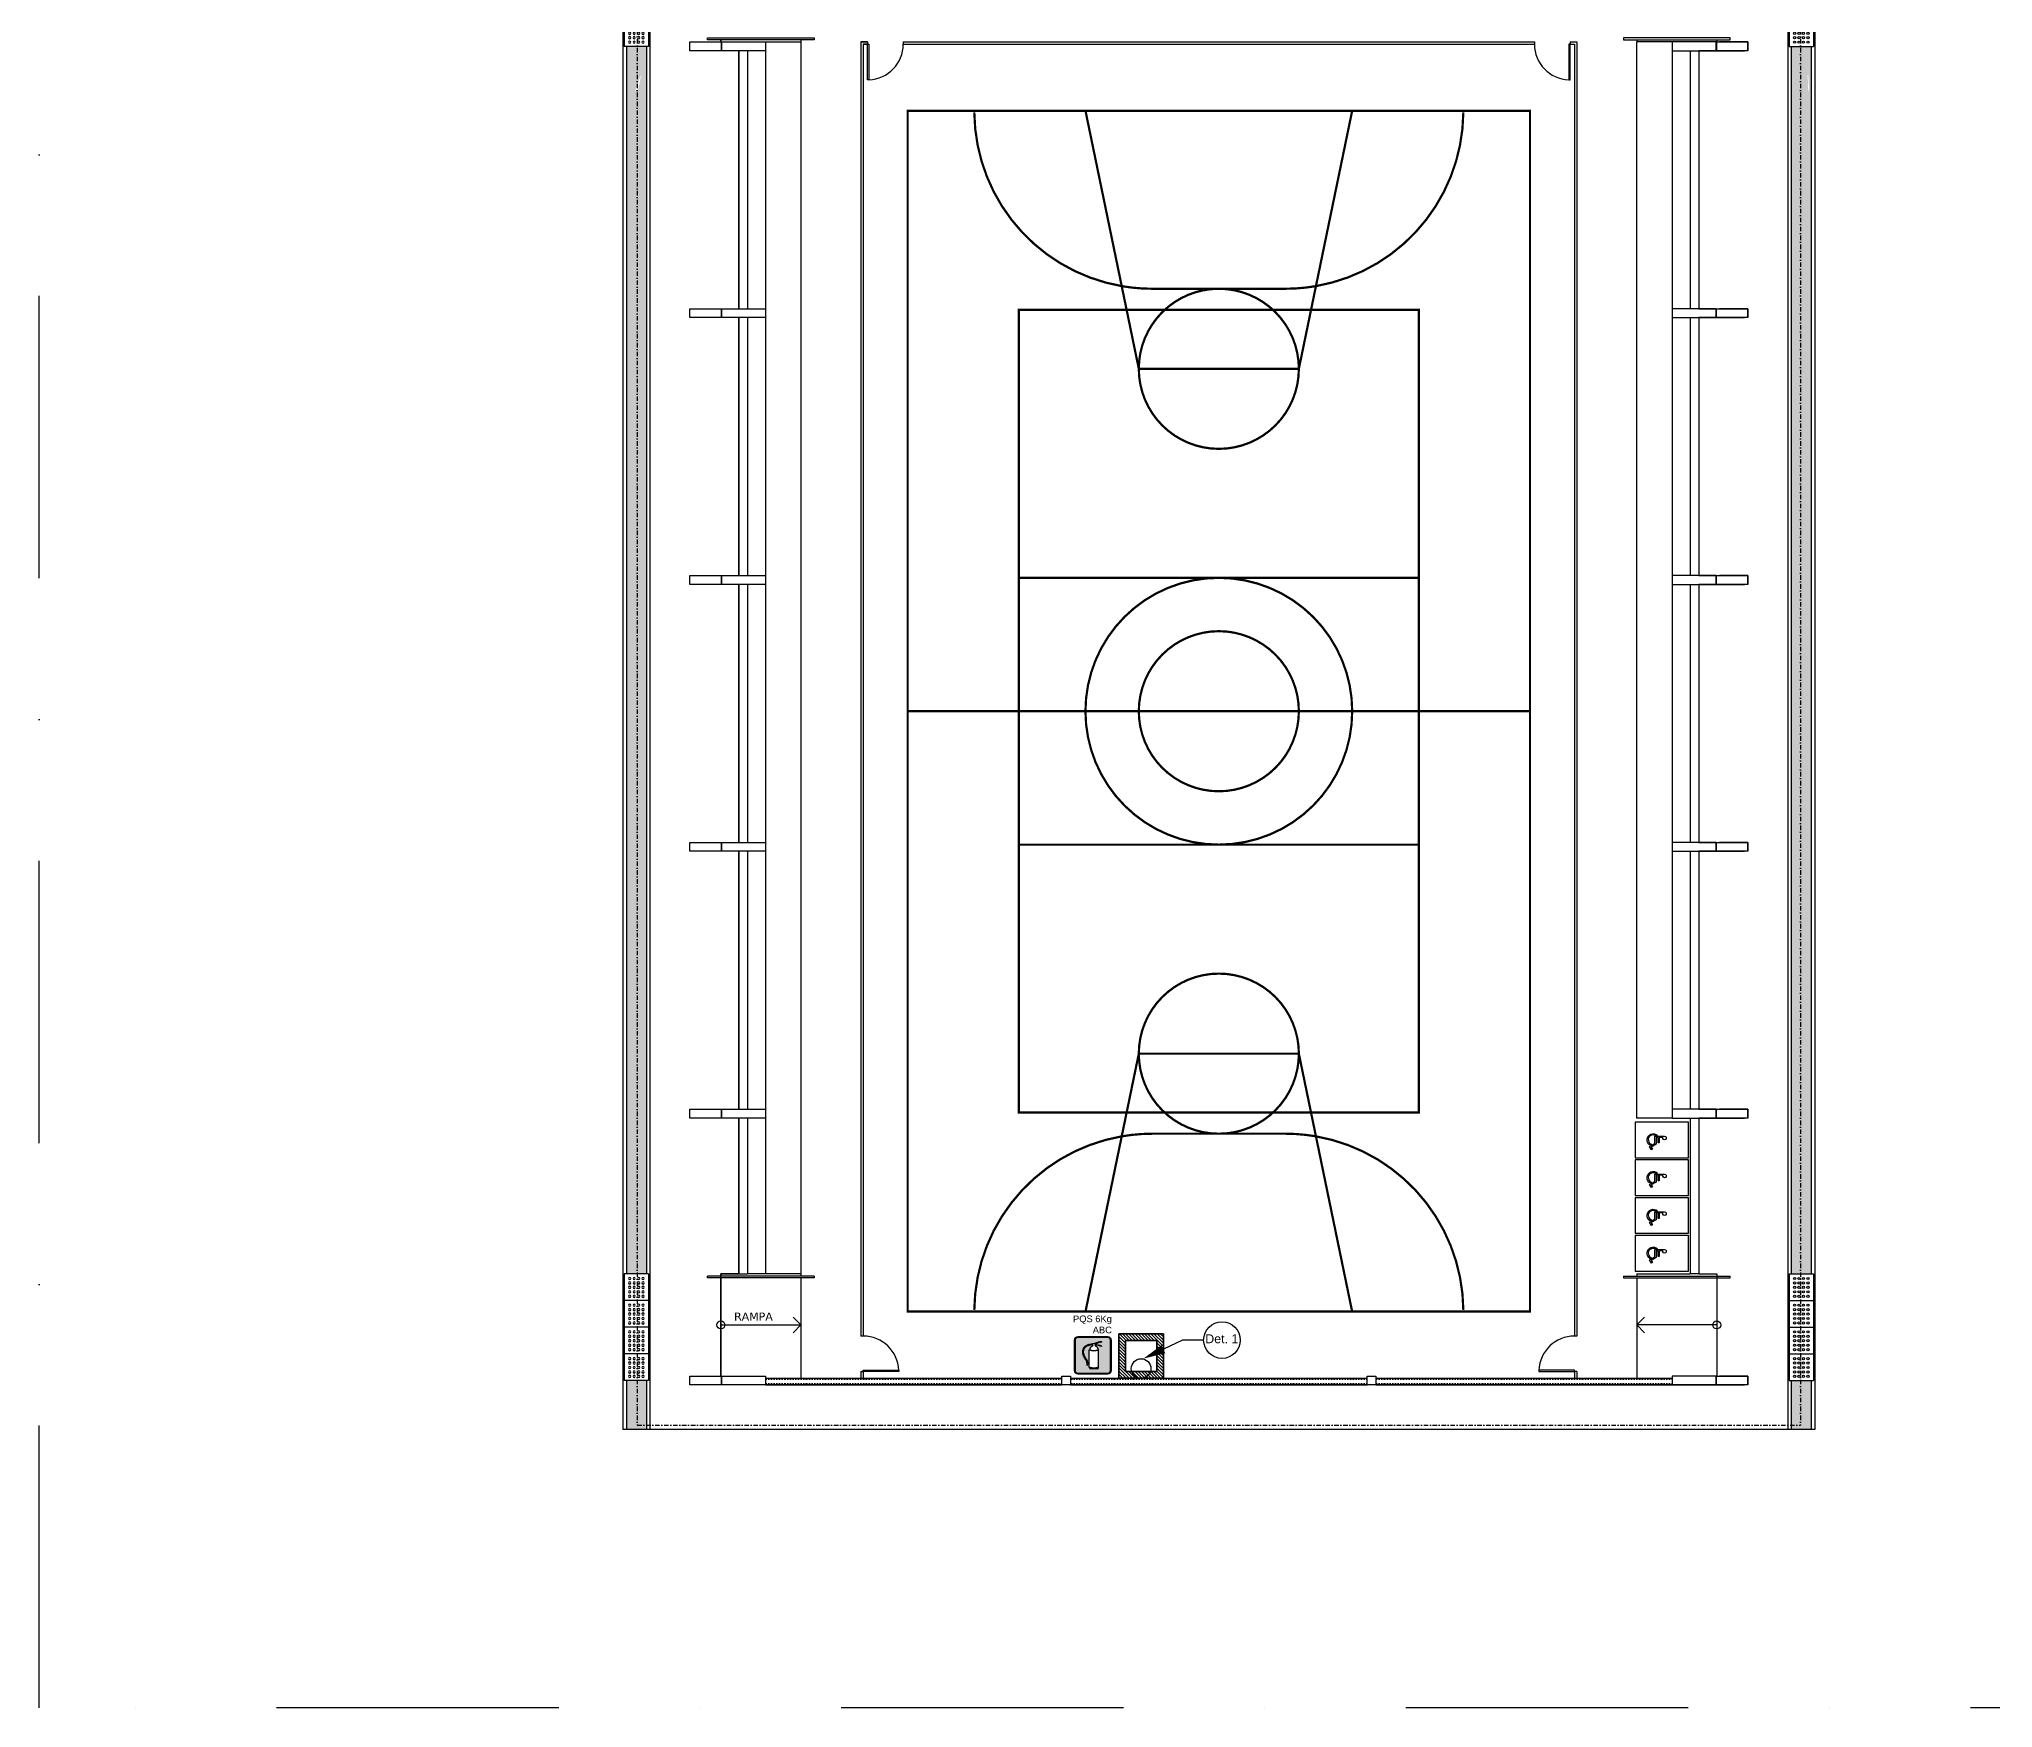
# Model space of a CAD drawing. Header units: centimetres. Extents: x -1927 to 15906, y 300 to 5931.
# Drawn here: x 7117 to 11511, y 300 to 4053 of the extents above; entities that cross this region are included whole.
import ezdxf
from ezdxf.enums import TextEntityAlignment as Align

# ---------------------------------------------------------------- set-up
doc = ezdxf.new("R2010")
doc.units = ezdxf.units.CM
doc.header["$LTSCALE"] = 10
for name, pattern in [('CONTINU', [0]), ('DASHDOT', [25.4, 12.7, -6.35, 0, -6.35]), ('DASHDOTX2', [2, 1, -0.5, 0, -0.5]), ('HIDDEN', [9.525, 6.35, -3.175])]:
    doc.linetypes.add(name, pattern=pattern)
for name, color, linetype in [('AQ-ALV', 251, 'Continuous'), ('ARQ-MOB-VISTA', 1, 'CONTINU'), ('ARQ_ESTRUTURA', 5, 'Continuous'), ('ARQ_REBOCO', 4, 'Continuous'), ('ARQ_VISTA0', 8, 'Continuous'), ('COTA', 1, 'Continuous'), ('ESQUADRIA', 2, 'Continuous'), ('INCENDIO', 5, 'FENCELINE2'), ('PILAR', 5, 'Continuous'), ('PISOS', 8, 'Continuous'), ('PRA', 1, 'Continuous'), ('PROJ COBERTA', 8, 'DASHDOTX2'), ('PROJEÇÃO', 8, 'HIDDEN'), ('TIPO_t20_ILU', 1, 'Continuous'), ('TIPO_t20INC', 1, 'Continuous'), ('TXAMB', 2, 'Continuous'), ('VISTA1', 1, 'Continuous')]:
    doc.layers.add(name, color=color, linetype=linetype)
doc.layers.add('HAT', color=8, linetype='Continuous', lineweight=15)
doc.styles.add('AMB100', font='verdana.ttf')
doc.styles.add('T20', font='arial.ttf', dxfattribs={"height": 0.2})
doc.linetypes.add('FENCELINE2', pattern='A,6.35,-2.54,[132,ltypeshp.shx,S=2.54,R=0,X=-2.54,Y=0],-2.54,25.4', length=36.83)

# ---------------------------------------------------------------- blocks, each defined once
blk = doc.blocks.new('A$C546B36FD')
h = blk.add_hatch()
h.set_pattern_fill('_USER', color=250, scale=5, angle=45, style=0, pattern_type=0)
h.set_pattern_definition([(135, (35.575, -31.72434), (0.03535534, 0.03535534), [])])
h.paths.add_polyline_path([(0, 1), (0, 0), (1, 0), (1, 1)])
h.paths.add_polyline_path([(0.15, 0.85), (0.15, 0.15), (0.85, 0.15), (0.85, 0.85)], flags=16)
at = {"color": 2, "linetype": 'Continuous'}
for points in [[(0, 0), (1, 0), (1, 1), (0, 1)], [(0.15, 0.15), (0.85, 0.15), (0.85, 0.85), (0.15, 0.85)]]:
    blk.add_lwpolyline(points, close=True, dxfattribs=at)
blk = doc.blocks.new('A$C4FD14C5E')
at = {"layer": 'AQ-ALV'}
h = blk.add_hatch(color=10, dxfattribs=at)
h.paths.add_polyline_path([(0.014, 0.531, -0.414214), (0.056, 0.573), (0.531, 0.573, -0.414214), (0.573, 0.531), (0.573, 0.056, -0.414214), (0.531, 0.014), (0.056, 0.014, -0.414214), (0.014, 0.056)])
h.paths.add_polyline_path([(0.435, 0.432, 0.066102), (0.33, 0.455), (0.33, 0.451), (0.326, 0.451, 0.255211), (0.339, 0.437, -0.26601), (0.385, 0.381), (0.385, 0.102, -0.414214), (0.365, 0.083), (0.259, 0.083, -0.414214), (0.239, 0.102), (0.239, 0.381, -0.26601), (0.286, 0.437, 0.255211), (0.299, 0.451), (0.287, 0.451), (0.287, 0.459), (0.268, 0.457), (0.251, 0.454), (0.236, 0.45), (0.222, 0.446), (0.211, 0.441), (0.201, 0.436), (0.192, 0.431), (0.184, 0.426), (0.178, 0.421), (0.172, 0.416), (0.167, 0.412), (0.163, 0.407), (0.16, 0.402), (0.157, 0.398), (0.154, 0.393), (0.152, 0.388), (0.15, 0.383), (0.148, 0.378), (0.147, 0.373), (0.145, 0.367), (0.145, 0.362), (0.144, 0.356), (0.144, 0.35), (0.144, 0.343), (0.144, 0.337), (0.145, 0.33), (0.146, 0.324), (0.148, 0.317), (0.15, 0.31), (0.152, 0.303), (0.154, 0.297), (0.156, 0.291), (0.159, 0.285), (0.162, 0.279), (0.164, 0.273), (0.167, 0.267), (0.17, 0.262), (0.174, 0.257), (0.177, 0.252), (0.18, 0.248), (0.183, 0.244), (0.185, 0.239), (0.188, 0.235), (0.191, 0.232), (0.193, 0.228), (0.195, 0.225), (0.198, 0.221), (0.199, 0.218), (0.201, 0.215), (0.203, 0.211), (0.204, 0.208), (0.205, 0.205), (0.206, 0.201), (0.207, 0.197), (0.208, 0.193), (0.208, 0.189), (0.209, 0.184), (0.21, 0.179), (0.21, 0.174), (0.211, 0.168), (0.211, 0.162), (0.211, 0.156), (0.211, 0.15), (0.211, 0.143, -1), (0.198, 0.143), (0.198, 0.149), (0.198, 0.155), (0.198, 0.161), (0.197, 0.167), (0.197, 0.172), (0.196, 0.178), (0.196, 0.183), (0.195, 0.187), (0.195, 0.191), (0.194, 0.195), (0.193, 0.198), (0.192, 0.201), (0.191, 0.204), (0.19, 0.206), (0.189, 0.209), (0.188, 0.211), (0.186, 0.214), (0.184, 0.217), (0.182, 0.221), (0.18, 0.224), (0.177, 0.228), (0.174, 0.232), (0.172, 0.236), (0.169, 0.241), (0.165, 0.245), (0.162, 0.25), (0.159, 0.255), (0.156, 0.261), (0.153, 0.267), (0.15, 0.273), (0.147, 0.279), (0.144, 0.286), (0.141, 0.292), (0.139, 0.299), (0.137, 0.307), (0.135, 0.314), (0.133, 0.321), (0.132, 0.328), (0.131, 0.335), (0.131, 0.343), (0.131, 0.35), (0.131, 0.357), (0.131, 0.363), (0.132, 0.37), (0.134, 0.376), (0.135, 0.382), (0.137, 0.388), (0.14, 0.394), (0.142, 0.399), (0.145, 0.405), (0.149, 0.41), (0.153, 0.415), (0.158, 0.421), (0.163, 0.426), (0.169, 0.431), (0.177, 0.437), (0.185, 0.442), (0.194, 0.448), (0.205, 0.453), (0.218, 0.458), (0.232, 0.463), (0.248, 0.467), (0.266, 0.47), (0.287, 0.473), (0.287, 0.473), (0.287, 0.481), (0.323, 0.481, -0.086495), (0.435, 0.507, -1), (0.435, 0.5, 0.06701), (0.33, 0.473), (0.33, 0.464, -0.083547), (0.438, 0.438, -1)], flags=16)
at = {"color": 1}
for p, q in [((0, 0.531), (0, 0.056)), ((0.014, 0.531), (0.014, 0.056)), ((0.531, 0.587), (0.056, 0.587)), ((0.531, 0.573), (0.056, 0.573)), ((0.132, 0.37), (0.131, 0.363)), ((0.131, 0.363), (0.131, 0.357)), ((0.131, 0.357), (0.131, 0.35)), ((0.131, 0.35), (0.131, 0.343)), ((0.131, 0.343), (0.131, 0.335)), ((0.131, 0.335), (0.132, 0.328)), ((0.134, 0.376), (0.132, 0.37)), ((0.132, 0.328), (0.133, 0.321)), ((0.133, 0.321), (0.135, 0.314)), ((0.135, 0.382), (0.134, 0.376)), ((0.137, 0.388), (0.135, 0.382)), ((0.135, 0.314), (0.137, 0.307)), ((0.14, 0.394), (0.137, 0.388)), ((0.142, 0.399), (0.14, 0.394)), ((0.145, 0.405), (0.142, 0.399)), ((0.145, 0.362), (0.144, 0.356)), ((0.144, 0.356), (0.144, 0.35)), ((0.144, 0.35), (0.144, 0.343)), ((0.144, 0.343), (0.144, 0.337)), ((0.144, 0.337), (0.145, 0.33)), ((0.149, 0.41), (0.145, 0.405)), ((0.147, 0.373), (0.145, 0.367)), ((0.145, 0.367), (0.145, 0.362)), ((0.145, 0.33), (0.146, 0.324)), ((0.146, 0.324), (0.148, 0.317)), ((0.148, 0.378), (0.147, 0.373)), ((0.15, 0.383), (0.148, 0.378)), ((0.148, 0.317), (0.15, 0.31)), ((0.153, 0.415), (0.149, 0.41)), ((0.152, 0.388), (0.15, 0.383)), ((0.15, 0.31), (0.152, 0.303)), ((0.154, 0.393), (0.152, 0.388)), ((0.158, 0.421), (0.153, 0.415)), ((0.157, 0.398), (0.154, 0.393)), ((0.16, 0.402), (0.157, 0.398)), ((0.163, 0.426), (0.158, 0.421)), ((0.163, 0.407), (0.16, 0.402)), ((0.169, 0.431), (0.163, 0.426)), ((0.167, 0.412), (0.163, 0.407)), ((0.172, 0.416), (0.167, 0.412)), ((0.177, 0.437), (0.169, 0.431)), ((0.178, 0.421), (0.172, 0.416)), ((0.185, 0.442), (0.177, 0.437)), ((0.184, 0.426), (0.178, 0.421)), ((0.192, 0.431), (0.184, 0.426)), ((0.194, 0.448), (0.185, 0.442)), ((0.201, 0.436), (0.192, 0.431)), ((0.205, 0.453), (0.194, 0.448)), ((0.211, 0.441), (0.201, 0.436)), ((0.218, 0.458), (0.205, 0.453)), ((0.222, 0.446), (0.211, 0.441)), ((0.232, 0.463), (0.218, 0.458)), ((0.236, 0.45), (0.222, 0.446)), ((0.248, 0.467), (0.232, 0.463)), ((0.251, 0.454), (0.236, 0.45)), ((0.239, 0.102), (0.239, 0.381)), ((0.266, 0.47), (0.248, 0.467)), ((0.268, 0.457), (0.251, 0.454)), ((0.287, 0.473), (0.266, 0.47)), ((0.287, 0.459), (0.268, 0.457)), ((0.287, 0.481), (0.323, 0.481)), ((0.287, 0.451), (0.287, 0.481)), ((0.299, 0.451), (0.287, 0.451)), ((0.33, 0.451), (0.326, 0.451)), ((0.33, 0.473), (0.33, 0.464)), ((0.33, 0.455), (0.33, 0.451)), ((0.385, 0.102), (0.385, 0.381)), ((0.573, 0.056), (0.573, 0.531)), ((0.587, 0.056), (0.587, 0.531)), ((0.056, 0.014), (0.531, 0.014)), ((0.137, 0.307), (0.139, 0.299)), ((0.139, 0.299), (0.141, 0.292)), ((0.141, 0.292), (0.144, 0.286)), ((0.144, 0.286), (0.147, 0.279)), ((0.147, 0.279), (0.15, 0.273)), ((0.15, 0.273), (0.153, 0.267)), ((0.152, 0.303), (0.154, 0.297)), ((0.153, 0.267), (0.156, 0.261)), ((0.154, 0.297), (0.156, 0.291)), ((0.156, 0.291), (0.159, 0.285)), ((0.156, 0.261), (0.159, 0.255)), ((0.159, 0.285), (0.162, 0.279)), ((0.159, 0.255), (0.162, 0.25)), ((0.162, 0.279), (0.164, 0.273)), ((0.162, 0.25), (0.165, 0.245)), ((0.164, 0.273), (0.167, 0.267)), ((0.165, 0.245), (0.169, 0.241)), ((0.167, 0.267), (0.17, 0.262)), ((0.169, 0.241), (0.172, 0.236)), ((0.17, 0.262), (0.174, 0.257)), ((0.172, 0.236), (0.174, 0.232)), ((0.174, 0.257), (0.177, 0.252)), ((0.174, 0.232), (0.177, 0.228)), ((0.177, 0.252), (0.18, 0.248)), ((0.177, 0.228), (0.18, 0.224)), ((0.18, 0.248), (0.183, 0.244)), ((0.18, 0.224), (0.182, 0.221)), ((0.182, 0.221), (0.184, 0.217)), ((0.183, 0.244), (0.185, 0.239)), ((0.184, 0.217), (0.186, 0.214)), ((0.185, 0.239), (0.188, 0.235)), ((0.186, 0.214), (0.188, 0.211)), ((0.188, 0.235), (0.191, 0.232)), ((0.188, 0.211), (0.189, 0.209)), ((0.189, 0.209), (0.19, 0.206)), ((0.19, 0.206), (0.191, 0.204)), ((0.191, 0.232), (0.193, 0.228)), ((0.191, 0.204), (0.192, 0.201)), ((0.192, 0.201), (0.193, 0.198)), ((0.193, 0.228), (0.195, 0.225)), ((0.193, 0.198), (0.194, 0.195)), ((0.194, 0.195), (0.195, 0.191)), ((0.195, 0.225), (0.198, 0.221)), ((0.195, 0.191), (0.195, 0.187)), ((0.195, 0.187), (0.196, 0.183)), ((0.196, 0.183), (0.196, 0.178)), ((0.196, 0.178), (0.197, 0.172)), ((0.197, 0.172), (0.197, 0.167)), ((0.197, 0.167), (0.198, 0.161)), ((0.198, 0.221), (0.199, 0.218)), ((0.198, 0.161), (0.198, 0.155)), ((0.198, 0.155), (0.198, 0.149)), ((0.198, 0.149), (0.198, 0.143)), ((0.199, 0.218), (0.201, 0.215)), ((0.201, 0.215), (0.203, 0.211)), ((0.203, 0.211), (0.204, 0.208)), ((0.204, 0.208), (0.205, 0.205)), ((0.205, 0.205), (0.206, 0.201)), ((0.206, 0.201), (0.207, 0.197)), ((0.207, 0.197), (0.208, 0.193)), ((0.208, 0.193), (0.208, 0.189)), ((0.208, 0.189), (0.209, 0.184)), ((0.209, 0.184), (0.21, 0.179)), ((0.21, 0.179), (0.21, 0.174)), ((0.21, 0.174), (0.211, 0.168)), ((0.211, 0.168), (0.211, 0.162)), ((0.211, 0.162), (0.211, 0.156)), ((0.211, 0.156), (0.211, 0.15)), ((0.211, 0.15), (0.211, 0.143)), ((0.259, 0.083), (0.365, 0.083)), ((0.056, 0), (0.531, 0))]:
    blk.add_line(p, q, dxfattribs=at)
at = {"color": 1, "linetype": 'Continuous'}
blk.add_line((0.287, 0.473), (0.287, 0.473), dxfattribs=at)
at = {"color": 1}
for centre, radius, start, end in [((0.056, 0.531), 0.0559, 90, 180), ((0.056, 0.531), 0.0419, 90, 180), ((0.312, 0.368), 0.0735, 110.4418, 170.0269), ((0.312, 0.535), 0.171, 244.7247, 295.2753), ((0.312, 0.535), 0.164, 244.2048, 295.7952), ((0.279, 0.456), 0.0199, 290.4418, 347.7095), ((0.455, 0.173), 0.335, 93.4798, 113.2537), ((0.346, 0.456), 0.0199, 192.2905, 249.5582), ((0.485, 0.094), 0.409, 96.9533, 112.2879), ((0.305, 0.13), 0.335, 66.7612, 85.8644), ((0.297, 0.047), 0.409, 70.2347, 85.362), ((0.313, 0.368), 0.0735, 9.9731, 69.5582), ((0.435, 0.504), 0.00332, 273.4798, 93.4798), ((0.436, 0.435), 0.00332, 246.7612, 66.7612), ((0.531, 0.531), 0.0559, 0, 90), ((0.531, 0.531), 0.0419, 0, 90), ((0.056, 0.056), 0.0559, 180, 270), ((0.056, 0.056), 0.0419, 180, 270), ((0.205, 0.143), 0.00663, 180.503, 0.503), ((0.312, 0.266), 0.171, 244.7247, 295.2753), ((0.259, 0.102), 0.0199, 180, 270), ((0.365, 0.102), 0.0199, 270, 0), ((0.531, 0.056), 0.0559, 270, 0), ((0.531, 0.056), 0.0419, 270, 360)]:
    blk.add_arc(centre, radius, start, end, dxfattribs=at)
blk = doc.blocks.new('GRELHA CONCRETO')
at = {"layer": 'PISOS'}
for centre in [(0, 0), (0.1, 0), (0.2, 0), (0.3, 0), (0.4, 0), (0, -0.1), (0, -0.2), (0, -0.3), (0.1, -0.1), (0.1, -0.2), (0.1, -0.3), (0.2, -0.1), (0.2, -0.2), (0.2, -0.3), (0.3, -0.1), (0.3, -0.2), (0.3, -0.3), (0.4, -0.1), (0.4, -0.2), (0.4, -0.3)]:
    blk.add_circle(centre, 0.025, dxfattribs=at)
blk = doc.blocks.new('CADEIRANTE')
at = {"color": 0}
for points in [[(0.17, 1.06), (0.17, 0.84, 1.067989), (1.1, 0.47), (1.18, 0.33, -1.151299)], [(0.94, 1.12), (0.37, 1.12), (0.37, 0.92), (1.07, 0.92), (1.36, 0.42), (1.57, 0.55), (1.64, 0.44), (1.31, 0.25), (1, 0.79), (0.25, 0.79), (0.25, 1.79, -3.146264), (0.37, 1.61), (0.37, 1.22), (0.94, 1.22)]]:
    blk.add_lwpolyline(points, format="xyb", close=True, dxfattribs=at)
blk = doc.blocks.new('QCOB_VEST')
at = {"layer": 'HAT'}
h = blk.add_hatch(dxfattribs=at)
h.set_pattern_fill('GRAVEL,_O', color=251, scale=20, double=1)
h.set_pattern_definition([(131.9872, (-9023.6257, -704.9634), (-159.99996464, 180.00002683), [2.69072, -266.38176]), (175.0303, (-9025.4257, -702.96335), (240.00002103, -19.99982614), [4.61736, -457.1185]), (227.4896, (-9030.0257, -702.5634), (199.99981437, 220.00017348), [3.25576, -322.32064]), (92.7263, (-9037.8257, -697.56335), (19.999920355, -400.0000059), [4.20476, -416.27116]), (67.1663, (-9038.0257, -693.36335), (-100.00019811, -239.999928236), [4.1231, -408.18746]), (2.7263, (-9036.4257, -689.56335), (-400.0000059, -19.999920355), [4.20476, -416.27116]), (322.3058, (-9032.22574, -689.36335), (-260.00014691, 199.999808103), [5.56058, -550.49698]), (287.7447, (-9027.8257, -692.76335), (140.000215254, -439.999924625), [5.24976, -519.72642]), (238.5704, (-9026.2257, -697.76335), (-160.00016468, -259.99990073), [4.219, -417.68146]), (184.7636, (-9028.4257, -701.3634), (220.00001893, 19.99983065), [4.81664, -236.01526]), (137.6026, (-9033.22574, -701.76335), (-240.00014702, 219.99984164), [6.22896, -616.6675]), (221.1859, (-9018.0257, -697.3634), (-140.00005894, -119.99994627), [2.12602, -210.47688]), (188.5308, (-9019.6257, -698.7634), (259.9999657, 40.0001582), [4.04474, -400.43022]), (135, (-9023.626, -699.363), (-2e-15, 20.000006), [2.82842, -25.45584]), (156.8014, (-9025.0257, -701.7634), (99.9999946, -40.0000265), [1.52316, -150.7923]), (68.1986, (-9026.4257, -701.1634), (-19.9999982, -60.0000055), [2.15406, -105.54924]), (329.0362, (-9025.6257, -699.1634), (59.9999604, -40.0000497), [3.49858, -113.12046]), (198.4349, (-9022.626, -700.9634), (40.0000087, 19.999968), [2.52982, -60.71574]), (343.6105, (-9038.0257, -701.1634), (200.00004397, -59.9998542), [3.544, -350.8569]), (289.6538, (-9034.6257, -702.1634), (-79.99990495, 220.00004271), [2.97322, -294.34816]), (66.8014, (-9022.6257, -704.9634), (-40.0000265, -99.9999946), [3.0463, -149.26916]), (16.3895, (-9021.4257, -702.1634), (-200.00004397, -59.9998542), [3.544, -350.8569]), (20.556, (-9038.0257, -688.7634), (-100.0000369, -39.99991993), [3.4176, -167.46248]), (65.2249, (-9034.8257, -687.5634), (-99.99984378, -220.00006844), [2.86356, -283.49286]), (293.1986, (-9022.4257, -684.9634), (40.0000265, -99.9999946), [3.0463, -149.26916]), (342.646, (-9021.2257, -687.7634), (-260.00004038, 79.99989005), [3.35262, -331.90848]), (290.556, (-9032.2257, -684.9634), (-39.99991993, 100.0000369), [1.7088, -169.17128]), (258.6901, (-9023.6257, -684.9634), (-19.9999526, -80.000015), [1.0198, -100.96058]), (194.0362, (-9023.8257, -685.9634), (60.000011, 19.9999611), [4.1231, -78.339]), (173.991, (-9027.8257, -686.9634), (199.99999502, -19.99998635), [3.821, -378.27846]), (56.3099, (-9025.626, -697.3634), (-20.0000267, -39.9999912), [2.88444, -69.22658]), (6.8428, (-9024.0257, -694.96335), (339.99998731, 40.00015996), [5.03588, -498.55126]), (299.0546, (-9019.0257, -694.3634), (-80.00000054, 140.0000077), [2.05912, -203.85348]), (270, (-9018.026, -696.163), (-20, -20), [1.2, -18.8]), (239.7436, (-9028.2257, -687.5634), (79.99989774, 140.00004912), [2.77848, -275.0704]), (311.9872, (-9029.6257, -689.9634), (159.99996464, -180.00002683), [5.38144, -263.69104]), (0, (-9026.026, -693.963), (20, -20), [5.2, -14.8]), (34.6952, (-9020.8257, -693.9634), (-199.99988518, -140.00017219), [3.16228, -313.06548]), (105.9454, (-9018.2257, -692.1634), (-19.9999978, 80.0000025), [2.91204, -142.69016]), (152.354, (-9019.0257, -689.36335), (-379.999916144, 200.000154263), [4.7413, -469.38948]), (184.5739, (-9023.2257, -687.16335), (-260.000011166, -19.999896023), [5.01598, -496.58148])])
h.paths.add_polyline_path([(-2058.8, 1308), (-2058.8, 1287.5), (-2195, 1287.5), (-2195, 1308)], flags=17)
h.paths.add_polyline_path([(-2058.8, 1332.5), (-2058.8, 1308), (-2195, 1308), (-2195, 1287.5), (-2205, 1287.5), (-2205, 1332.5)])
h.paths.add_polyline_path([(-1960.1, 1308), (-1960.1, 1287.5), (-2058.8, 1287.5), (-2058.8, 1308)])
h.paths.add_polyline_path([(-1960.1, 1332.5), (-1960.1, 1308), (-2058.8, 1308), (-2058.8, 1332.5)])
h.paths.add_polyline_path([(-1735, 1308), (-1735, 1287.5), (-1960.1, 1287.5), (-1960.1, 1308)])
h.paths.add_polyline_path([(-1735, 1332.5), (-1735, 1308), (-1960.1, 1308), (-1960.1, 1332.5)])
h.paths.add_polyline_path([(-1354.2, 1308), (-1354.2, 1287.5), (-1495, 1287.5), (-1495, 1308)])
h.paths.add_polyline_path([(-1354.2, 1332.5), (-1354.2, 1308), (-1495, 1308), (-1495, 1332.5)])
h.paths.add_polyline_path([(1265, 1308), (1265, 1287.5), (-1354.2, 1287.5), (-1354.2, 1308)])
h.paths.add_polyline_path([(1265, 1332.5), (1265, 1308), (-1354.2, 1308), (-1354.2, 1332.5)])
h.paths.add_polyline_path([(1605, 1308), (1605, 1287.5), (1505, 1287.5), (1505, 1308)], flags=17)
h.paths.add_polyline_path([(1615, 1332.5), (1615, 1287.5), (1605, 1287.5), (1605, 1308), (1505, 1308), (1505, 1332.5)])
h.paths.add_polyline_path([(-1393.2, 1327.8), (-1396.1, 1325.7), (-1431.2, 1324.5), (-1431.3, 1325.9)], flags=16)
h = blk.add_hatch(dxfattribs=at)
h.set_pattern_fill('GRAVEL,_O', color=251, scale=20, double=1)
h.set_pattern_definition([(228.0128, (-9023.6257, 704.9634), (-159.99996464, -180.00002683), [2.69072, -266.38176]), (184.9697, (-9025.4257, 702.96335), (240.00002103, 19.99982614), [4.61736, -457.1185]), (132.5104, (-9030.0257, 702.5634), (199.99981437, -220.00017348), [3.25576, -322.32064]), (267.2737, (-9037.8257, 697.56335), (19.999920355, 400.0000059), [4.20476, -416.27116]), (292.8337, (-9038.0257, 693.36335), (-100.00019811, 239.999928236), [4.1231, -408.18746]), (357.2737, (-9036.4257, 689.56335), (-400.0000059, 19.999920355), [4.20476, -416.27116]), (37.6942, (-9032.22574, 689.36335), (-260.00014691, -199.999808103), [5.56058, -550.49698]), (72.2553, (-9027.8257, 692.76335), (140.000215254, 439.999924625), [5.24976, -519.72642]), (121.4296, (-9026.2257, 697.76335), (-160.00016468, 259.99990073), [4.219, -417.68146]), (175.2364, (-9028.4257, 701.3634), (220.00001893, -19.99983065), [4.81664, -236.01526]), (222.3974, (-9033.22574, 701.76335), (-240.00014702, -219.99984164), [6.22896, -616.6675]), (138.8141, (-9018.0257, 697.3634), (-140.00005894, 119.99994627), [2.12602, -210.47688]), (171.4692, (-9019.6257, 698.7634), (259.9999657, -40.0001582), [4.04474, -400.43022]), (225, (-9023.626, 699.363), (-2e-15, -20.000006), [2.82842, -25.45584]), (203.1986, (-9025.0257, 701.7634), (99.9999946, 40.0000265), [1.52316, -150.7923]), (291.8014, (-9026.4257, 701.1634), (-19.9999982, 60.0000055), [2.15406, -105.54924]), (30.9638, (-9025.6257, 699.1634), (59.9999604, 40.0000497), [3.49858, -113.12046]), (161.5651, (-9022.626, 700.9634), (40.0000087, -19.999968), [2.52982, -60.71574]), (16.3895, (-9038.0257, 701.1634), (200.00004397, 59.9998542), [3.544, -350.8569]), (70.3462, (-9034.6257, 702.1634), (-79.99990495, -220.00004271), [2.97322, -294.34816]), (293.1986, (-9022.6257, 704.9634), (-40.0000265, 99.9999946), [3.0463, -149.26916]), (343.6105, (-9021.4257, 702.1634), (-200.00004397, 59.9998542), [3.544, -350.8569]), (339.444, (-9038.0257, 688.7634), (-100.0000369, 39.99991993), [3.4176, -167.46248]), (294.7751, (-9034.8257, 687.5634), (-99.99984378, 220.00006844), [2.86356, -283.49286]), (66.8014, (-9022.4257, 684.9634), (40.0000265, 99.9999946), [3.0463, -149.26916]), (17.354, (-9021.2257, 687.7634), (-260.00004038, -79.99989005), [3.35262, -331.90848]), (69.444, (-9032.2257, 684.9634), (-39.99991993, -100.0000369), [1.7088, -169.17128]), (101.3099, (-9023.6257, 684.9634), (-19.9999526, 80.000015), [1.0198, -100.96058]), (165.9638, (-9023.8257, 685.9634), (60.000011, -19.9999611), [4.1231, -78.339]), (186.009, (-9027.8257, 686.9634), (199.99999502, 19.99998635), [3.821, -378.27846]), (303.6901, (-9025.626, 697.3634), (-20.0000267, 39.9999912), [2.88444, -69.22658]), (353.1572, (-9024.0257, 694.96335), (339.99998731, -40.00015996), [5.03588, -498.55126]), (60.9454, (-9019.0257, 694.3634), (-80.00000054, -140.0000077), [2.05912, -203.85348]), (90, (-9018.026, 696.163), (-20, 20), [1.2, -18.8]), (120.2564, (-9028.2257, 687.5634), (79.99989774, -140.00004912), [2.77848, -275.0704]), (48.0128, (-9029.6257, 689.9634), (159.99996464, 180.00002683), [5.38144, -263.69104]), (0, (-9026.026, 693.963), (20, 20), [5.2, -14.8]), (325.3048, (-9020.8257, 693.9634), (-199.99988518, 140.00017219), [3.16228, -313.06548]), (254.0546, (-9018.2257, 692.1634), (-19.9999978, -80.0000025), [2.91204, -142.69016]), (207.646, (-9019.0257, 689.36335), (-379.999916144, -200.000154263), [4.7413, -469.38948]), (175.4261, (-9023.2257, 687.16335), (-260.000011166, 19.999896023), [5.01598, -496.58148])])
h.paths.add_polyline_path([(-2058.8, -1308), (-2058.8, -1287.5), (-2195, -1287.5), (-2195, -1308)], flags=17)
h.paths.add_polyline_path([(-2058.8, -1332.5), (-2058.8, -1308), (-2195, -1308), (-2195, -1287.5), (-2205, -1287.5), (-2205, -1332.5)])
h.paths.add_polyline_path([(-1960.1, -1308), (-1960.1, -1287.5), (-2058.8, -1287.5), (-2058.8, -1308)])
h.paths.add_polyline_path([(-1960.1, -1332.5), (-1960.1, -1308), (-2058.8, -1308), (-2058.8, -1332.5)])
h.paths.add_polyline_path([(-1735, -1308), (-1735, -1287.5), (-1960.1, -1287.5), (-1960.1, -1308)])
h.paths.add_polyline_path([(-1735, -1332.5), (-1735, -1308), (-1960.1, -1308), (-1960.1, -1332.5)])
h.paths.add_polyline_path([(-1354.2, -1308), (-1354.2, -1287.5), (-1495, -1287.5), (-1495, -1308)])
h.paths.add_polyline_path([(-1354.2, -1332.5), (-1354.2, -1308), (-1495, -1308), (-1495, -1332.5)])
h.paths.add_polyline_path([(1265, -1308), (1265, -1287.5), (-1354.2, -1287.5), (-1354.2, -1308)])
h.paths.add_polyline_path([(1265, -1332.5), (1265, -1308), (-1354.2, -1308), (-1354.2, -1332.5)])
h.paths.add_polyline_path([(1605, -1308), (1605, -1287.5), (1505, -1287.5), (1505, -1308)], flags=16)
h.paths.add_polyline_path([(1615, -1332.5), (1615, -1287.5), (1605, -1287.5), (1605, -1308), (1505, -1308), (1505, -1332.5)])
h.paths.add_polyline_path([(-1395.2, -1312.7), (-1399.7, -1305.5), (-1429.8, -1299.6), (-1432.9, -1299.1)])
at = {"layer": 'ARQ-MOB-VISTA', "color": 251}
for points in [[(923.9, 1056.2), (923.9, 936.2), (1003.9, 936.2), (1003.9, 1056.2)], [(1008.9, 1056.2), (1008.9, 936.2), (1088.9, 936.2), (1088.9, 1056.2)], [(1093.9, 1056.2), (1093.9, 936.2), (1173.9, 936.2), (1173.9, 1056.2)], [(1178.9, 1056.2), (1178.9, 936.2), (1258.9, 936.2), (1258.9, 1056.2)]]:
    blk.add_lwpolyline(points, close=True, dxfattribs=at)
at = {"layer": 'ARQ_ESTRUTURA', "color": 251, "ltscale": 10}
for points in [[(-1505, 1020), (-1485, 1020), (-1485, 1119), (-1505, 1119)], [(-905, 1020), (-885, 1020), (-885, 1119), (-905, 1119)], [(-305, 1020), (-285, 1020), (-285, 1119), (-305, 1119)], [(295, 1020), (315, 1020), (315, 1119), (295, 1119)], [(895, 1020), (915, 1020), (915, 1119), (895, 1119)], [(1495, 1020), (1515, 1020), (1515, 1119), (1495, 1119)], [(-1505, -1020), (-1485, -1020), (-1485, -1119), (-1505, -1119)], [(-905, -1020), (-885, -1020), (-885, -1119), (-905, -1119)], [(-305, -1020), (-285, -1020), (-285, -1119), (-305, -1119)], [(295, -1020), (315, -1020), (315, -1119), (295, -1119)], [(895, -1020), (915, -1020), (915, -1119), (895, -1119)], [(1495, -1020), (1515, -1020), (1515, -1119), (1495, -1119)]]:
    blk.add_lwpolyline(points, close=True, dxfattribs=at)
at = {"layer": 'ARQ_REBOCO', "color": 251, "ltscale": 10}
for p, q in [((1500, 353.3), (1500, 1020)), ((1515, 353.3), (1515, 1020)), ((1500, -333.3), (1500, 333.3)), ((1515, -333.3), (1515, 333.3)), ((1500, -1020), (1500, -353.3)), ((1515, -1020), (1515, -353.3))]:
    blk.add_line(p, q, dxfattribs=at)
at = {"layer": 'ARQ_VISTA0', "color": 251}
for p, q in [((1270, 910), (1270, 1150)), ((1274, 1150), (1270, 1150)), ((1274, 910), (1274, 1150)), ((-1485, 1080), (-905, 1080)), ((-1485, 1060), (-905, 1060)), ((-885, 1080), (-305, 1080)), ((-885, 1060), (-305, 1060)), ((-285, 1080), (295, 1080)), ((-285, 1060), (295, 1060)), ((315, 1080), (895, 1080)), ((315, 1060), (895, 1060)), ((915, 1080), (1265, 1080)), ((915, 1060), (1265, 1060)), ((1265, 1080), (1265, 1060)), ((1270, 910), (1274, 910)), ((1270, -910), (1274, -910)), ((1270, -910), (1270, -1150)), ((1274, -910), (1274, -1150)), ((-1485, -1060), (-905, -1060)), ((-1485, -1080), (-905, -1080)), ((-885, -1060), (-305, -1060)), ((-885, -1080), (-305, -1080)), ((-285, -1060), (295, -1060)), ((-285, -1080), (295, -1080)), ((315, -1060), (895, -1060)), ((315, -1080), (895, -1080)), ((915, -1060), (1265, -1060)), ((915, -1080), (1265, -1080)), ((1265, -1080), (1265, -1060)), ((1274, -1150), (1270, -1150))]:
    blk.add_line(p, q, dxfattribs=at)
for points in [[(-1514, 910), (-1510, 910), (-1510, 1150), (-1514, 1150)], [(-1514, -910), (-1510, -910), (-1510, -1150), (-1514, -1150)]]:
    blk.add_lwpolyline(points, close=True, dxfattribs=at)
at = {"layer": 'COTA', "color": 251}
blk.add_line((-1505, 1020), (-1505, 940), dxfattribs=at)
at = {"layer": 'ESQUADRIA', "color": 251}
for points in [[(1485, 800), (1482, 800), (1482, 720), (1485, 720)], [(-1500, 790), (-1500, 787), (-1420, 787), (-1420, 790)], [(1485, -800), (1482, -800), (1482, -720), (1485, -720)], [(-1500, -790), (-1500, -787), (-1420, -787), (-1420, -790)]]:
    blk.add_lwpolyline(points, close=True, dxfattribs=at)
for centre, start, end in [((1485, 800), 180, 267.8524), ((-1500, 790), 270, 357.8524), ((-1500, -790), 2.1476, 90), ((1485, -800), 92.1476, 180)]:
    blk.add_arc(centre, 80.1, start, end, dxfattribs=at)
at = {"layer": 'HAT', "color": 251}
for points in [[(-2205, 1340.5), (1615, 1340.5), (1615, -1340.5), (-2205, -1340.5)], [(-1505, 1190), (-1505, 1120), (-1485, 1120), (-1485, 1190)], [(-905, 1190), (-905, 1119), (-885, 1119), (-885, 1190)], [(-285, 1190), (-305, 1190), (-305, 1119), (-285, 1119)], [(-2205, -1279.5), (-2205, -1340.5), (1615, -1340.5), (1615, -1279.5)]]:
    blk.add_lwpolyline(points, close=True, dxfattribs=at)
at = {"layer": 'PILAR', "color": 251}
for points in [[(1515, 333.3), (1495, 333.3), (1495, 353.3), (1515, 353.3)], [(1515, -353.3), (1495, -353.3), (1495, -333.3), (1515, -333.3)]]:
    blk.add_lwpolyline(points, close=True, dxfattribs=at)
at = {"layer": 'PISOS', "color": 251}
for p, q in [((-2205, 1340.5), (1615, 1340.5)), ((-1735, 1337.5), (-1495, 1337.5)), ((-1495, 1282.5), (-1495, 1337.5)), ((-1495, 1332.5), (1265.1, 1332.5)), ((1265.1, 1282.5), (1265.1, 1337.5)), ((1265.1, 1337.5), (1505.1, 1337.5)), ((1265.1, 1287.5), (1265.1, 1332.5)), ((1325.1, 1282.5), (1325.1, 1337.5)), ((1385.1, 1282.5), (1385.1, 1337.5)), ((1445.1, 1282.5), (1445.1, 1337.5)), ((1505.1, 1282.5), (1505.1, 1337.5)), ((1505.1, 1332.5), (1615, 1332.5)), ((1615, 1340.5), (1615, -1340.5)), ((-2205, 1279.5), (1615, 1279.5)), ((-1735, 1282.5), (-1495, 1282.5)), ((-1495, 1287.5), (1265.1, 1287.5)), ((1265.1, 1282.5), (1505.1, 1282.5)), ((1505.1, 1287.5), (1615, 1287.5)), ((-2205, -1279.5), (1615, -1279.5)), ((-1735, -1282.5), (-1495, -1282.5)), ((-1495, -1282.5), (-1495, -1337.5)), ((-1495, -1287.5), (1265.1, -1287.5)), ((1265.1, -1282.5), (1265.1, -1337.5)), ((1265.1, -1282.5), (1505.1, -1282.5)), ((1265.1, -1287.5), (1265.1, -1332.5)), ((1325.1, -1282.5), (1325.1, -1337.5)), ((1385.1, -1282.5), (1385.1, -1337.5)), ((1445.1, -1282.5), (1445.1, -1337.5)), ((1505.1, -1282.5), (1505.1, -1337.5)), ((1505.1, -1287.5), (1615, -1287.5)), ((-2205, -1340.5), (1615, -1340.5)), ((-1735, -1337.5), (-1495, -1337.5)), ((-1495, -1332.5), (1265.1, -1332.5)), ((1265.1, -1337.5), (1505.1, -1337.5)), ((1505.1, -1332.5), (1615, -1332.5))]:
    blk.add_line(p, q, dxfattribs=at)
at = {"layer": 'PISOS', "color": 251, "const_width": 5}
blk.add_lwpolyline([(-1350, 700), (1350, 700), (1350, -700), (-1350, -700)], close=True, dxfattribs=at)
for points in [[(0, 700), (0, -700)], [(-902.5, 207.4), (-902.5, 450), (902.5, 450), (902.5, 207.4)], [(-300, 450), (-300, -450)], [(300, 450), (300, -450)], [(-1350, 299.9), (-770, 180)], [(1350, 299.9), (770, 180)], [(-770, 180), (-770, -180)], [(770, 180), (770, -180)], [(-1350, -299.9), (-770, -180)], [(-902.5, -207.4), (-902.5, -450), (902.5, -450), (902.5, -207.4)], [(1350, -299.9), (770, -180)]]:
    blk.add_lwpolyline(points, dxfattribs=at)
for points in [[(-1346.5, 550), (-1346.5, 550, -0.362212), (-955.9, 218.4, -0.362212)], [(1346.5, 550), (1346.5, 550, 0.362212), (955.9, 218.4, 0.362212)], [(0, 300, 1), (0, -300, 1)], [(0, 300, -1), (0, -300, -1)], [(-770, 180, -1), (-770, -180, 7.28011)], [(0, 180, 1), (0, -180, -7.28011)], [(0, 180, -1), (0, -180, 7.28011)], [(770, 180, 1), (770, -180, -7.28011)], [(-1346.5, -550), (-1346.5, -550, 0.362212), (-955.9, -218.4, 0.362212)], [(1346.5, -550), (1346.5, -550, -0.362212), (955.9, -218.4, -0.362212)]]:
    blk.add_lwpolyline(points, format="xyb", dxfattribs=at)
at = {"layer": 'PISOS', "color": 251, "linetype": 'HIDDEN', "const_width": 5}
for points in [[(-955.9, 218.4, -0.043006), (-950, 150)], [(955.9, 218.4, 0.043006), (950, 150)], [(-770, 180, 1), (-770, -180, -7.28011)], [(770, 180, -1), (770, -180, 7.28011)], [(-955.9, -218.4, 0.043006), (-950, -150)], [(955.9, -218.4, -0.043006), (950, -150)]]:
    blk.add_lwpolyline(points, format="xyb", dxfattribs=at)
for points in [[(-902.5, 207.4), (-902.5, -207.4)], [(902.5, 207.4), (902.5, -207.4)], [(-950, 150), (-950, -150)], [(950, 150), (950, -150)]]:
    blk.add_lwpolyline(points, dxfattribs=at)
at = {"layer": 'PRA', "color": 251}
for p, q in [((1380, 1120), (1380, 940)), ((1380, 940), (1362.3, 957.7)), ((1380, 940), (1397.7, 957.7)), ((1380, -940), (1362.3, -957.7)), ((1380, -1120), (1380, -940)), ((1380, -940), (1397.7, -957.7))]:
    blk.add_line(p, q, dxfattribs=at)
for centre in [(1380, 1120), (1380, -1120)]:
    blk.add_circle(centre, 9.07, dxfattribs=at)
at = {"layer": 'PROJ COBERTA', "color": 251}
for p, q in [((-2195, 1308), (1605, 1308)), ((-2195, 1308), (1605, 1308)), ((1605, -1308), (1605, 1308)), ((-2195, -1308), (1605, -1308))]:
    blk.add_line(p, q, dxfattribs=at)
at = {"layer": 'PROJ COBERTA', "color": 251, "ltscale": 0.3}
for p, q in [((1502, 353.3), (1502, 1020)), ((1512, 353.3), (1512, 1020)), ((1502, -333.3), (1502, 333.3)), ((1512, -333.3), (1512, 333.3)), ((1502, -1020), (1502, -353.3)), ((1512, -1020), (1512, -353.3))]:
    blk.add_line(p, q, dxfattribs=at)
at = {"layer": 'PROJEÇÃO', "color": 251}
for points in [[(-1505, 1119), (-1485, 1119), (-1485, 1190), (-1505, 1190)], [(-905, 1119), (-885, 1119), (-885, 1190), (-905, 1190)], [(-305, 1119), (-285, 1119), (-285, 1190), (-305, 1190)], [(295, 1119), (315, 1119), (315, 1190), (295, 1190)], [(895, 1119), (915, 1119), (915, 1190), (895, 1190)], [(1495, 1119), (1515, 1119), (1515, 1190), (1495, 1190)], [(-1505, -1119), (-1485, -1119), (-1485, -1190), (-1505, -1190)], [(-905, -1119), (-885, -1119), (-885, -1190), (-905, -1190)], [(-305, -1119), (-285, -1119), (-285, -1190), (-305, -1190)], [(295, -1119), (315, -1119), (315, -1190), (295, -1190)], [(895, -1119), (915, -1119), (915, -1190), (895, -1190)], [(1495, -1119), (1515, -1119), (1515, -1190), (1495, -1190)]]:
    blk.add_lwpolyline(points, close=True, dxfattribs=at)
at = {"layer": 'VISTA1', "color": 251}
for p, q in [((-1510, 1120), (-1505, 1120)), ((1265, 1080), (1265, 1120)), ((1265, 1120), (1270, 1120)), ((1274, 1120), (1495, 1120)), ((-1505, 1060), (-1505, 1060)), ((1265, 1020), (1265, 1060)), ((-1505, 1020), (895, 1020)), ((1265, 940), (1265, 1020)), ((-1510, 940), (-1505, 940)), ((1265, 940), (1270, 940)), ((1274, 940), (1500, 940)), ((-1505, 805), (1405, 805)), ((-1505, 790), (-1505, 805)), ((-1500, 800), (1405, 800)), ((-1500, 790), (-1500, 800)), ((1405, 805), (1405, 800)), ((1485, 805), (1485, 800)), ((1485, 805), (1500, 805)), ((1485, 800), (1500, 800)), ((-1505, 790), (-1500, 790)), ((-1505, 710), (-1500, 710)), ((-1505, -710), (-1505, 710)), ((-1500, -710), (-1500, 710)), ((-1505, -710), (-1500, -710)), ((-1505, -805), (-1505, -790)), ((-1505, -790), (-1500, -790)), ((-1505, -790), (-1505, -805)), ((-1500, -800), (-1500, -790)), ((-1500, -790), (-1500, -800)), ((-1505, -805), (1405, -805)), ((-1500, -800), (1405, -800)), ((1405, -800), (1405, -805)), ((1485, -800), (1500, -800)), ((1485, -805), (1485, -800)), ((1485, -805), (1500, -805)), ((-1510, -940), (-1505, -940)), ((-1505, -940), (1265, -940)), ((-1505, -1020), (-1505, -940)), ((1265, -940), (1270, -940)), ((1265, -940), (1265, -1020)), ((1274, -940), (1500, -940)), ((-1505, -1020), (1265, -1020)), ((1265, -1020), (1265, -1060)), ((1265, -1080), (1265, -1120)), ((-1510, -1120), (-1505, -1120)), ((1265, -1120), (1270, -1120)), ((1274, -1120), (1495, -1120))]:
    blk.add_line(p, q, dxfattribs=at)
for points in [[(-1510, 1120), (-1505, 1120), (-1505, 1190), (-1485, 1190), (-1485, 1080), (-905, 1080), (-905, 1190), (-885, 1190), (-885, 1080), (-305, 1080), (-305, 1190), (-285, 1190), (-285, 1080), (295, 1080), (295, 1190), (315, 1190), (315, 1080), (895, 1080), (895, 1190), (915, 1190), (915, 1080), (1265, 1080), (1265, 1120), (1495, 1120), (1495, 1190), (1515, 1190), (1515, -1190), (1495, -1190), (1495, -1120), (1265, -1120), (1265, -1080), (915, -1080), (915, -1190), (895, -1190), (895, -1080), (315, -1080), (315, -1190), (295, -1190), (295, -1080), (-285, -1080), (-285, -1190), (-305, -1190), (-305, -1080), (-885, -1080), (-885, -1190), (-905, -1190), (-905, -1080), (-1485, -1080), (-1485, -1190), (-1505, -1190), (-1505, -1120), (-1510, -1120)], [(915, 1020), (915, 940), (-1505, 940)]]:
    blk.add_lwpolyline(points, dxfattribs=at)
at = {"layer": 'ARQ-MOB-VISTA', "color": 251, "xscale": 21.99999999938882, "yscale": 21.99999999938882, "zscale": 21.99999999938882}
for p in [(950.1, 963.3), (1035.1, 963.3), (1120.1, 963.3), (1205.1, 963.3)]:
    blk.add_blockref('CADEIRANTE', p, dxfattribs=at)
at = {"layer": 'PRA', "color": 251, "xscale": 100, "yscale": 100, "zscale": 100}
for p in [(-1544.5, 1325), (1275.6, 1325), (1335.6, 1325), (1395.6, 1325), (1455.6, 1325)]:
    blk.add_blockref('GRELHA CONCRETO', p, dxfattribs=at)
at = {"layer": 'PRA', "color": 251, "xscale": -100, "yscale": 100, "zscale": 100, "rotation": 180}
for p in [(-1544.5, -1325), (1275.6, -1325), (1335.6, -1325), (1395.6, -1325), (1455.6, -1325)]:
    blk.add_blockref('GRELHA CONCRETO', p, dxfattribs=at)
at = {"layer": 'TXAMB', "color": 251, "style": 'AMB100'}
blk.add_text('RAMPA ', height=18, rotation=90, dxfattribs=at).set_placement((1370.1, -1042.9), align=Align.CENTER)

msp = doc.modelspace()

# ---------------------------------------------------------------- hatches: boundary and pattern name
h = msp.add_hatch(color=252)
h.dxf.hatch_style = 1
h.paths.add_polyline_path([(9600.4, 1085.3), (9641.2, 1115.8), (9649.8, 1097.7)])

# ---------------------------------------------------------------- linework, layer by layer
for p, q in [((9688.6, 1127.2), (9645.5, 1106.8)), ((9736.1, 1127.2), (9688.6, 1127.2))]:
    msp.add_line(p, q)
at = {"linetype": 'DASHDOT', "ltscale": 5}
msp.add_lwpolyline([(7116.6, 5931), (15906.2, 5931), (15906.2, 300), (7116.6, 300)], close=True, dxfattribs=at)
at = {"color": 2, "linetype": 'Continuous'}
for points in [[(9545.4, 1141.2), (9645.4, 1141.2), (9645.4, 1041.2), (9545.4, 1041.2)], [(9560.4, 1126.2), (9630.4, 1126.2), (9630.4, 1056.2), (9560.4, 1056.2)]]:
    msp.add_lwpolyline(points, close=True, dxfattribs=at)
for centre, radius in [((9777.3, 1127.2), 41.2), ((9595.4, 1063.2), 22)]:
    msp.add_circle(centre, radius)

# ---------------------------------------------------------------- block references
at = {"rotation": 270}
msp.add_blockref('QCOB_VEST', (9770.2, 2541.2), dxfattribs=at)
at = {"layer": 'AQ-ALV', "xscale": 142.3576296890295, "yscale": 142.3576296890295, "zscale": 142.3576296890295}
msp.add_blockref('A$C4FD14C5E', (9444.9, 1051.1), dxfattribs=at)
at = {"layer": 'INCENDIO', "color": 251, "linetype": 'Continuous', "xscale": 100, "yscale": 100, "zscale": 100}
msp.add_blockref('A$C546B36FD', (9545.4, 1041.2), dxfattribs=at)

# ---------------------------------------------------------------- texts
at = {"layer": 'TIPO_t20_ILU', "color": 1, "style": 'T20'}
msp.add_text('Det. 1', height=20, dxfattribs=at).set_placement((9776.9, 1114.1, -2), align=Align.BOTTOM_CENTER)
at = {"layer": 'TIPO_t20INC', "color": 1, "insert": (9529.6, 1182.4), "char_height": 15, "width": 97.499, "attachment_point": 3, "style": 'T20'}
msp.add_mtext('PQS 6Kg\\PABC', dxfattribs=at)

doc.saveas('drawing.dxf')
